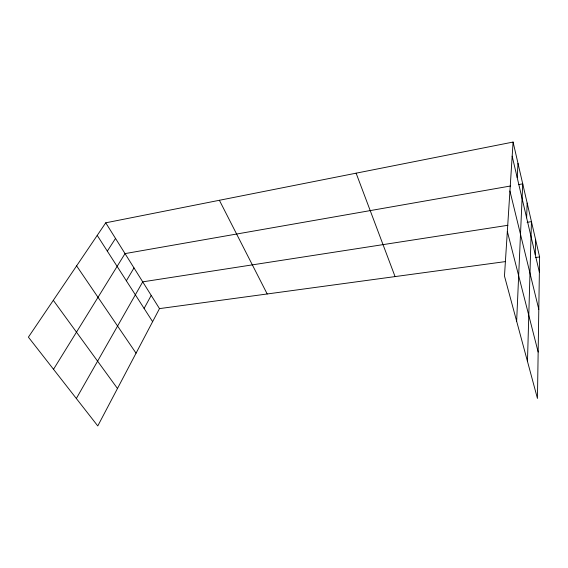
<?xml version="1.0" encoding="UTF-8"?>
<svg xmlns="http://www.w3.org/2000/svg" width="568" height="568" viewBox="0 0 568 568"><rect width="100%" height="100%" fill="white"/><g stroke="black" fill="none" stroke-linecap="round" stroke-linejoin="round"><path stroke-width="0.85" d="M513.082 142.057L539.6 256.949L537.449 398.424L504.469 276.034L513.082 142.057L105.74 222.812L28.4 337.144L97.781 425.943L159.487 308.616L505.456 261.585M535.269 254.677L535.596 239.589M527.473 361.404L531.449 221.641L527.083 222.315M526.635 217.849L527.161 203.074M516.646 321.211L522.73 183.854L518.399 184.614M517.221 177.706L517.995 163.343M144.102 308.431L151.216 295.41M76.346 398.509L142.724 281.849L507.891 225.29M126.366 280.798L133.998 267.918M53.52 369.292L125.024 253.605L510.604 185.984M107.317 251.127L115.524 238.432M535.354 257.524L539.6 256.949M53.314 300.316L117.477 388.498M76.609 265.874L136.05 353.182M97.22 235.4L152.614 321.687M105.74 222.812L159.487 308.616M219.39 200.284L267.194 293.976M356.122 173.176L395.065 276.595M507.338 231.439L538.159 352.046M509.936 190.99L538.805 309.375M512.173 156.179L539.366 272.164"/></g></svg>
